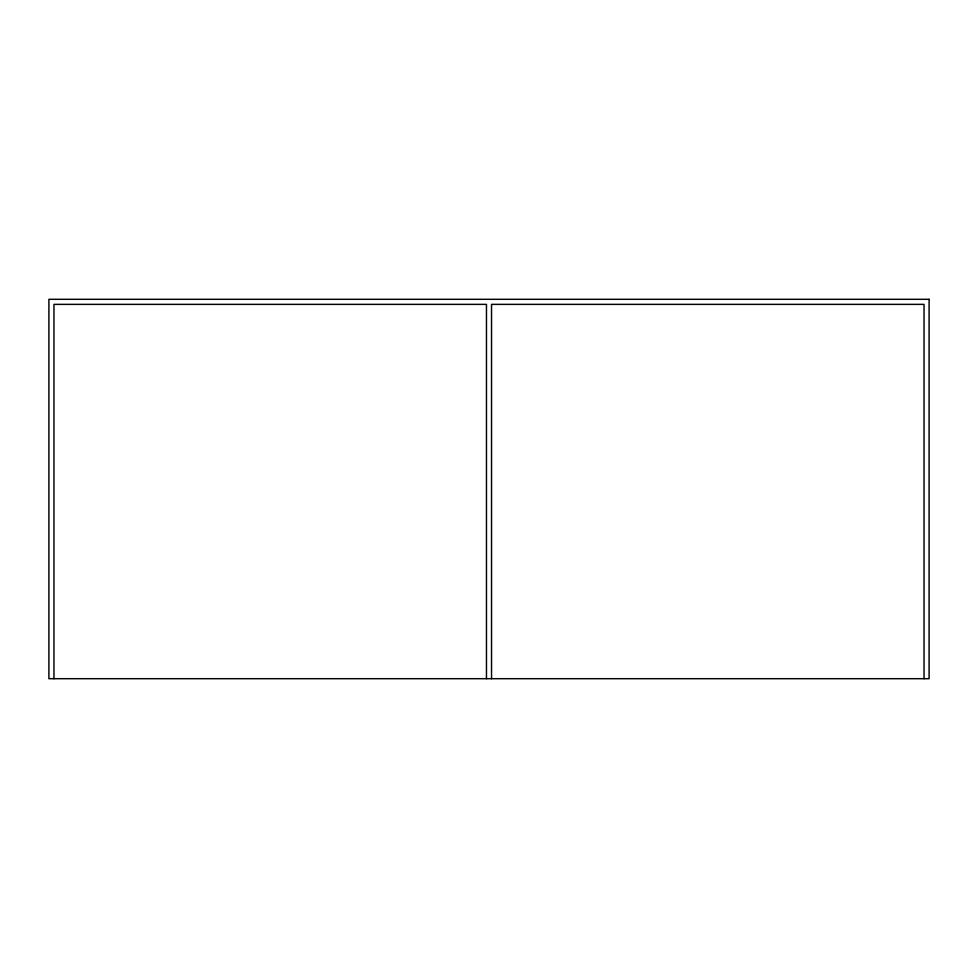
<?xml version="1.0" encoding="UTF-8"?>
<svg xmlns="http://www.w3.org/2000/svg" width="978" height="978" viewBox="0 0 978 978"><rect width="100%" height="100%" fill="white"/><g stroke="black" fill="none" stroke-linecap="round" stroke-linejoin="round"><path stroke-width="1.47" d="M924.039 678.695L924.039 304.366L491.531 304.366L491.531 678.695M486.469 678.695L486.469 304.366L53.961 304.366L53.961 678.695M929.1 299.305L48.9 299.305L48.9 678.695L929.1 678.695L929.1 299.305"/></g></svg>
